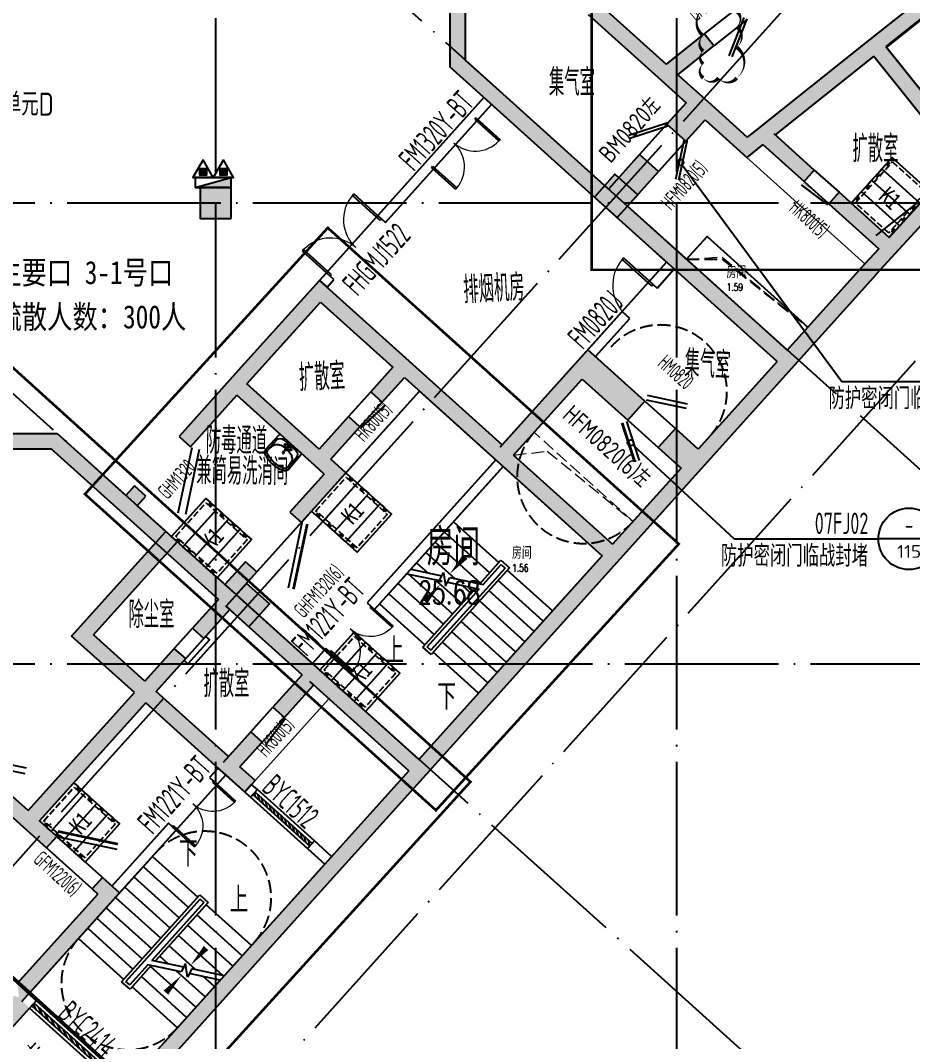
# Model space of a CAD drawing. Extents: x -473190 to 2138458, y -81875 to 2633646.
# Drawn here: x 609875 to 627297, y 46572 to 66507 of the extents above; entities that cross this region are included whole.
import ezdxf
from ezdxf.enums import TextEntityAlignment as Align

# ---------------------------------------------------------------- set-up
doc = ezdxf.new("R2010")
doc.units = 0
doc.header["$LTSCALE"] = 1000
for name, pattern in [('__DASH', [0.35, 0.25, -0.1]), ('DASH', [0.35, 0.25, -0.1]), ('DOTE', [2.42, 2, -0.2, 0.02, -0.2])]:
    doc.linetypes.add(name, pattern=pattern)
for name, color, linetype in [('A$C3E7A1D62$0$RF-JSK', 9, 'Continuous'), ('A-COLUMN', 2, 'Continuous'), ('A-DIM_SYMB', 3, 'Continuous'), ('A-PUB_HATCH', 8, 'Continuous'), ('A-PUB_TEXT', 7, 'Continuous'), ('A-STAIR', 3, 'Continuous'), ('A-WALL', 2, 'Continuous'), ('DIM_IDEN', 3, 'Continuous'), ('DOOR_FIRE', 4, 'Continuous'), ('DOOR_FIRE_TEXT', 7, 'Continuous'), ('DOTE', 1, 'DOTE'), ('PUB_HATCH', 8, 'Continuous'), ('PUB_TEXT', 7, 'Continuous'), ('RF-JSK', 9, 'Continuous'), ('RF-KTK', 210, 'Continuous'), ('RF-M', 4, 'Continuous'), ('RF-MBH', 11, 'Continuous'), ('RF-QT', 30, 'Continuous'), ('SPACE', 7, 'Continuous'), ('STAIR', 2, 'Continuous'), ('W-EQUIP_消火栓', 7, 'Continuous'), ('W-EQUIP_灭火器', 7, 'Continuous'), ('WINDOW', 4, 'Continuous'), ('图层1', 7, 'Continuous'), ('索引线', 252, 'Continuous')]:
    doc.layers.add(name, color=color, linetype=linetype)
doc.layers.add('DIM_MODI', color=6, linetype='Continuous', plot=False)
doc.layers.add('HOLE', color=52, linetype='Continuous', lineweight=15)
doc.layers.add('RF-WZ', color=110, linetype='Continuous', lineweight=0)
doc.styles.add('8B2_02', font='tssdeng.shx', dxfattribs={"width": 0.6, "bigfont": 'TSSDCHN.shx'})
doc.styles.add('_TCH_DIM', font='SIMPLEX', dxfattribs={"bigfont": 'GBCBIG'})
doc.styles.add('_TCH_SPACE', font='SIMPLEX', dxfattribs={"height": 5, "bigfont": 'GBCBIG'})
doc.styles.add('_TCH_WINDOW', font='tssdeng.shx', dxfattribs={"width": 0.8, "height": 3.5, "bigfont": 'tssdchn.shx'})
doc.styles.add('TYDG_01', font='', dxfattribs={"width": 0.8})
doc.styles.add('TYDG_02', font='TSSDENG', dxfattribs={"width": 0.8, "bigfont": 'TSSDCHN'})
doc.styles.get('TYDG_01').set_extended_font_data('SimSun')

# ---------------------------------------------------------------- blocks, each defined once
blk = doc.blocks.new('A$C4F5A101F')
at = {"layer": 'DOTE', "color": 16, "linetype": 'DOTE', "ltscale": 1.5}
for p, q in [((-115989.7, 16373.7), (-115989.7, -213765.2)), ((-106989.7, 16373.7), (-106989.7, -213765.2))]:
    blk.add_line(p, q, dxfattribs=at)
at = {"layer": 'DOTE', "color": 127, "linetype": 'DOTE', "ltscale": 1.5}
for p, q in [((-204013.3, -198812), (-71274.2, -51390.3)), ((-199059.6, -203024.4), (-66443.7, -55739.6)), ((-116895.1, -84512.8), (-93256, -105797.6)), ((-39660.8, -92507.4), (-168489.7, -92507.4)), ((-124088.3, -92501.6), (-100449.2, -113786.4)), ((-129775.9, -98818.4), (-106136.8, -120103.2)), ((-39660.8, -101507.4), (-168489.7, -101507.4))]:
    blk.add_line(p, q, dxfattribs=at)
blk = doc.blocks.new('$DorLib2D$00000002')
for p, q in [((-0.5, 0), (-0.5, 0.4875)), ((-0.475, 0.4875), (-0.5, 0.4875)), ((-0.475, 0), (-0.475, 0.4875)), ((0.475, 0), (0.475, 0.4875)), ((0.475, 0.4875), (0.5, 0.4875)), ((0.5, 0), (0.5, 0.4875)), ((-0.5, 0), (-0.475, 0)), ((0.5, 0), (0.475, 0))]:
    blk.add_line(p, q)
at = {"lineweight": 13}
for centre, start, end in [((-0.4875, 0), 0, 88.53072), ((0.4875, 0), 91.46928, 180)]:
    blk.add_arc(centre, 0.4875, start, end, dxfattribs=at)
blk = doc.blocks.new('A$C31617C59')
at = {"layer": 'DOOR_FIRE'}
ref = blk.add_blockref('$DorLib2D$00000002', (-435, -483), dxfattribs=dict(at, xscale=-1300, yscale=-1300, zscale=100, rotation=47.99999999999827))
ref.add_attrib('A', 'FM1320Y-BT', (-1211, -1063), dxfattribs={"layer": 'DOOR_FIRE_TEXT', "height": 446.2, "rotation": 48, "style": '_TCH_WINDOW', "width": 0.564706})
blk = doc.blocks.new('A$C031B73C8')
at = {"layer": 'HOLE', "linetype": 'DASH'}
for points in [[(168245.2, -97353), (167843.8, -97798.8), (169813, -99571.9), (170214.4, -99126)], [(164869.7, -101176.3), (164468.2, -101622.2), (166400.4, -103361.9), (166801.9, -102916)]]:
    blk.add_lwpolyline(points, close=True, dxfattribs=at)
for points in [[(167843.8, -97798.8), (168539, -97754.2), (170214.4, -99126)], [(164468.2, -101622.2), (165126.5, -101544.2), (166801.9, -102916)]]:
    blk.add_lwpolyline(points, dxfattribs=at)
at = {"layer": 'SPACE', "style": '_TCH_SPACE'}
for p in [(168626, -98168.2), (164436.7, -103648.5)]:
    blk.add_text('房间', height=241.13, dxfattribs=at).set_placement(p)
at = {"layer": 'SPACE', "style": '_TCH_SPACE', "width": 0.705882}
for s, p in [('1.59', (168631.4, -98417.6)), ('1.56', (164442.1, -103897.9))]:
    blk.add_text(s, height=148.75, dxfattribs=at).set_placement(p)
blk = doc.blocks.new('$TwtSys$00000434')
for p, q in [((-0.5, 0.5), (-0.5, -0.5)), ((-0.5, -0.5), (0.5, 0.5)), ((0.5, 0.5), (-0.5, 0.5)), ((0.5, -0.5), (0.5, 0.5)), ((-0.5, -0.5), (0.5, -0.5))]:
    blk.add_line(p, q)
blk.add_solid([(0.5, -0.5), (0.5, 0.5), (-0.5, -0.5)])
blk = doc.blocks.new('$TwtSys$00000546')
h = blk.add_hatch()
h.set_pattern_fill('ANSI31', color=256, scale=200, style=0)
h.set_pattern_definition([(45, (-38543.802, -6670.83), (-17.67767, 17.67767), [])])
h.paths.add_polyline_path([(-65, 174), (65, 174), (65, 44), (-65, 44)])
for points in [[(0, 344), (-198, 0), (198, 0)], [(-65, 174), (65, 174), (65, 44), (-65, 44)]]:
    blk.add_lwpolyline(points, close=True)
blk = doc.blocks.new('RFJSK1')
at = {"layer": 'RF-JSK'}
for p, q in [((220418, 104411), (220418, 104351)), ((221398, 104411), (221398, 104351)), ((220418, 104111), (220418, 104051)), ((221398, 104111), (221398, 104051)), ((220418, 103811), (220418, 103751)), ((221398, 103811), (221398, 103751)), ((220418, 103511), (220418, 103451)), ((221398, 103511), (221398, 103451))]:
    blk.add_line(p, q, dxfattribs=at)
for points in [[(220408, 104531), (221408, 104531), (221408, 103331), (220408, 103331), (220408, 104531)], [(220408, 104411), (220408, 104531), (221408, 104531), (221408, 104411)], [(220408, 104411), (220448, 104411), (220448, 104351), (220408, 104351)], [(221408, 104351), (221408, 104231), (220408, 104231), (220408, 104351)], [(221408, 104411), (221368, 104411), (221368, 104351), (221408, 104351)], [(220408, 104111), (220408, 104231), (221408, 104231), (221408, 104111)], [(220408, 104111), (220448, 104111), (220448, 104051), (220408, 104051)], [(221408, 104111), (221368, 104111), (221368, 104051), (221408, 104051)], [(221408, 104051), (221408, 103931), (220408, 103931), (220408, 104051)], [(220408, 103811), (220408, 103931), (221408, 103931), (221408, 103811)], [(220408, 103811), (220448, 103811), (220448, 103751), (220408, 103751)], [(221408, 103751), (221408, 103631), (220408, 103631), (220408, 103751)], [(221408, 103811), (221368, 103811), (221368, 103751), (221408, 103751)], [(220408, 103511), (220408, 103631), (221408, 103631), (221408, 103511)], [(220408, 103511), (220448, 103511), (220448, 103451), (220408, 103451)], [(221408, 103511), (221368, 103511), (221368, 103451), (221408, 103451)], [(221408, 103451), (221408, 103331), (220408, 103331), (220408, 103451)]]:
    blk.add_lwpolyline(points, dxfattribs=at)
at = {"layer": 'RF-JSK', "linetype": '__DASH', "ltscale": 0.5}
blk.add_lwpolyline([(220468, 104471), (221348, 104471), (221348, 103391), (220468, 103391)], close=True, dxfattribs=at)
at = {"layer": 'RF-JSK', "color": 110, "style": 'TYDG_01', "width": 0.8}
blk.add_text('K1', height=339.9, dxfattribs=at).set_placement((220727, 103744))
blk = doc.blocks.new('$DorLib2D$00000179')
at = {"color": 0}
for p, q in [((-0.54, 0.169), (0.326, 0.669)), ((-0.5, 0.1), (0.366, 0.6))]:
    blk.add_line(p, q, dxfattribs=at)
blk = doc.blocks.new('$DorLib2D$00000192')
at = {"color": 0}
blk.add_line((-0.5, 0.125), (0.366, 0.625), dxfattribs=at)
at = {"color": 0, "const_width": 0.0417}
blk.add_lwpolyline([(-0.542, 0.197), (0.324, 0.697)], dxfattribs=at)
blk = doc.blocks.new('$DorLib2D$00000180')
at = {"color": 0}
for p, q in [((-0.557, 0.242), (0.309, 0.742)), ((-0.5, 0.143), (0.366, 0.643))]:
    blk.add_line(p, q, dxfattribs=at)
blk = doc.blocks.new('$DorLib2D$00000249')
at = {"color": 0}
for points, const_width in [([(-0.504, 0.274), (0.492, 0.361)], 0.06), ([(-0.5, 0.2), (-0.254, 0.221)], 0.01), ([(-0.156, 0.23), (0.13, 0.255)], 0.01), ([(0.207, 0.262), (0.496, 0.287)], 0.01)]:
    blk.add_lwpolyline(points, dxfattribs=dict(at, const_width=const_width))
blk = doc.blocks.new('$DorLib2D$00000001')
for p, q in [((0.45, 0.975), (0.5, 0.975)), ((0.45, 0), (0.45, 0.975)), ((0.5, 0), (0.5, 0.975)), ((0.5, 0), (0.45, 0))]:
    blk.add_line(p, q)
at = {"lineweight": 13}
blk.add_arc((0.475, 0), 0.975, 91.4693, 180, dxfattribs=at)
blk = doc.blocks.new('$WINLIB2D$00000039')
at = {"color": 0}
for points in [[(-0.5, 0.5), (-0.5, -0.5)], [(0.5, 0.5), (-0.5, 0.5)], [(0.5, -0.5), (0.5, 0.5)], [(-0.5, 0.1667), (0.5, 0.1667)], [(-0.3839, -0.1667), (-0.448, 0.1667)], [(-0.3159, -0.1667), (-0.38, 0.1667)], [(-0.2479, -0.1667), (-0.312, 0.1667)], [(-0.1799, -0.1667), (-0.244, 0.1667)], [(-0.1119, -0.1667), (-0.176, 0.1667)], [(-0.0439, -0.1667), (-0.108, 0.1667)], [(0.0241, -0.1667), (-0.04, 0.1667)], [(0.0921, -0.1667), (0.028, 0.1667)], [(0.16, -0.1667), (0.0959, 0.1667)], [(0.228, -0.1667), (0.1639, 0.1667)], [(0.296, -0.1667), (0.2319, 0.1667)], [(0.364, -0.1667), (0.2999, 0.1667)], [(0.432, -0.1667), (0.3679, 0.1667)], [(0.5, -0.1667), (0.4359, 0.1667)], [(-0.4519, -0.1667), (-0.5, 0.0836)], [(-0.5, -0.1667), (0.5, -0.1667)], [(0.5, -0.5), (-0.5, -0.5)]]:
    blk.add_lwpolyline(points, dxfattribs=at)
blk = doc.blocks.new('$DorLib2D$00000196')
at = {"color": 0}
for p, q in [((-0.5, 0.357), (0.366, 0.857)), ((-0.557, -0.456), (0.309, -0.956)), ((-0.5, -0.357), (0.366, -0.857))]:
    blk.add_line(p, q, dxfattribs=at)
at = {"color": 0, "const_width": 0.0714}
blk.add_lwpolyline([(-0.557, 0.456), (0.309, 0.956)], dxfattribs=at)
blk = doc.blocks.new('$DorLib2D$00000202')
at = {"color": 0}
for p, q in [((-0.5, 0.25), (0.366, 0.75)), ((-0.54, -0.319), (0.326, -0.819)), ((-0.5, -0.25), (0.366, -0.75))]:
    blk.add_line(p, q, dxfattribs=at)
at = {"color": 0, "const_width": 0.05}
blk.add_lwpolyline([(-0.54, 0.319), (0.326, 0.819)], dxfattribs=at)
blk = doc.blocks.new('A$C3E7A1D62$0$$lvtry$00000183')
at = {"color": 0}
for p, q in [((-257, -130), (-257, -384)), ((-202, -191), (-176, -170)), ((157, -30), (-157, -30)), ((-133, -150), (-38, -131)), ((-71, -67), (-30, -63)), ((-71, -102), (-27, -110)), ((-18, -119), (-12, -160)), ((18, -119), (13, -160)), ((71, -102), (27, -110)), ((71, -67), (30, -63)), ((133, -150), (38, -131)), ((202, -191), (176, -170)), ((257, -130), (257, -383)), ((-257, -383), (-235, -242)), ((257, -383), (235, -242))]:
    blk.add_line(p, q, dxfattribs=at)
blk.add_lwpolyline([(277, 0), (-277, 0, 0.406045), (-287, -10), (-298, -393, 0.323666), (-232, -489, 0.175654), (232, -489, 0.323062), (298, -392), (287, -10, 0.406045)], format="xyb", close=True, dxfattribs=at)
at = {"color": 0, "lineweight": 13}
for centre, radius in [((-71, -85), 12.6), ((71, -85), 12.6), ((-1, -221), 11.6)]:
    blk.add_circle(centre, radius, dxfattribs=at)
at = {"color": 0}
for centre, radius in [((0, -86), 9.88), ((-1, -221), 17.6)]:
    blk.add_circle(centre, radius, dxfattribs=at)
for centre, radius, start, end in [((-157, -130), 100, 90, 180), ((-139, -268), 100, 128.937, 164.8987), ((-113, -248), 100, 101.0337, 128.937), ((-71, -85), 17.6, 90, 270), ((0, -328), 200, 94.8989, 101.0337), ((0, -362), 300, 84.3229, 95.6771), ((-28, -120), 10, 8.2472, 79.7858), ((0, -160), 12.5, 180, 0), ((0, -328), 200, 78.9663, 85.101), ((28, -120), 10, 100.2142, 171.7528), ((71, -85), 17.6, 270, 90), ((113, -248), 100, 51.063, 78.9663), ((157, -130), 100, 0, 90), ((139, -268), 100, 15.1013, 51.063), ((-187, -384), 70, 180, 250.8357), ((187, -383), 70, 289.2938, 0), ((-1, 152), 637, 250.8357, 289.2938)]:
    blk.add_arc(centre, radius, start, end, dxfattribs=at)
for p in [(0, -86), (-1, -221)]:
    blk.add_point(p, dxfattribs=at)
blk = doc.blocks.new('rfk')
at = {"layer": 'A-PUB_HATCH'}
blk.add_hatch(color=256, dxfattribs=at).paths.add_polyline_path([(493341, -757460.2), (493497.8, -757560.2), (495038.6, -757560.2), (495153.7, -757260.2), (493431, -757260.2)])
at = {"layer": 'PUB_HATCH'}
for points in [[(514419, -746993.6), (514239.3, -747008.8), (511032.1, -749563), (511156.7, -749719.4), (511336.3, -749704.2), (514543.6, -747150.1)], [(503123.2, -747484.7), (502823.2, -747484.7), (502823.2, -750104), (503123.2, -749970.4)], [(505823.2, -748948.9), (505523.2, -749082.5), (506947.6, -750365), (507089.7, -750223.8), (507047.7, -750051.5)], [(507273.7, -750255), (507977.7, -749694.4), (507790.8, -749459.7), (507047.7, -750051.5), (507089.7, -750223.8)], [(511156.7, -749719.4), (511032.1, -749563), (508709.1, -751412.9), (509173.1, -751426.9), (511101.6, -749891.1)], [(511156.7, -749719.4), (511101.6, -749891.1), (512745.9, -751955.8), (512921.8, -751923.1), (512965.6, -751750.1), (511336.3, -749704.2)], [(503599.7, -750803.1), (503800.4, -750580.2), (503123.2, -749970.4), (502823.2, -750104)], [(507089.7, -750223.8), (506947.6, -750365), (507434.5, -750803.4), (507699.6, -750907.5), (507858.1, -750781.2), (507273.7, -750255)], [(506049.6, -752740), (505918.4, -752487.2), (503800.4, -750580.2), (503599.7, -750803.1), (505940.6, -752910.9)], [(507434.5, -750803.4), (507059.9, -751219.4), (507431.5, -751554), (507806, -751138), (507699.6, -750907.5)], [(507699.6, -750907.5), (507806, -751138), (508617.9, -751869), (508629.8, -751476), (507858.1, -750781.2)], [(508888.6, -751493.8), (508709.1, -751412.9), (508629.8, -751476), (508617.9, -751869), (508935.2, -751616.4)], [(509173.1, -751426.9), (508709.1, -751412.9), (508888.6, -751493.8), (509154.5, -751410.2)], [(508935.2, -751616.4), (509737.8, -752339.1), (509938.5, -752116.2), (509154.5, -751410.2), (508888.6, -751493.8)], [(506289.9, -752821.8), (506896.2, -752148.5), (506524.6, -751813.9), (505918.4, -752487.2), (506049.6, -752740)], [(512921.8, -751923.1), (512745.9, -751955.8), (511399.1, -753431.3), (511342.3, -753582.5), (511519.6, -753744.3), (513053.8, -752063.4)], [(511399.1, -753431.3), (510421.6, -752551.1), (510220.8, -752774), (511196.9, -753652.9), (511342.3, -753582.5)], [(507278.2, -754115.3), (507479, -753892.4), (506289.9, -752821.8), (506049.6, -752740), (505940.6, -752910.9)], [(511342.3, -753582.5), (511196.9, -753652.9), (510927.2, -753948.3), (511149.5, -754149.8), (511148.8, -754150.6), (511519.6, -753744.3)], [(509351.6, -755847.7), (509411.1, -755632.1), (507479, -753892.4), (507278.2, -754115.3), (509210.4, -755855.1)], [(511149.5, -754149.8), (510927.2, -753948.3), (509411.1, -755632.1), (509351.6, -755847.7), (509433.4, -756055.8), (511150.2, -754149.1)], [(498718.7, -756298.7), (498859.9, -756291.3), (500298.6, -754693.5), (500276.4, -754269.9), (498637, -756090.6)], [(500276.4, -754269.9), (500298.6, -754693.5), (501710.5, -755964.9), (501862.2, -756020.7), (502022.8, -755842.3)], [(503925.2, -757689.8), (504066.4, -757682.4), (505404.7, -756196.1), (505516.3, -755623.8), (503843.5, -757481.7)], [(505404.7, -756196.1), (506296.4, -756999.1), (506631, -756627.5), (505516.3, -755623.8)], [(501862.2, -756020.7), (501933.5, -756165.6), (503865.7, -757905.4), (503925.2, -757689.8), (503843.5, -757481.7), (502022.8, -755842.3)], [(509351.6, -755847.7), (509210.4, -755855.1), (507671.4, -757564.3), (507600.7, -757792.2), (507794, -757876.5), (509433.4, -756055.8)], [(498637, -756090.6), (497532.9, -757316.8), (497755.9, -757517.5), (498659.2, -756514.2), (498718.7, -756298.7)], [(501710.5, -755964.9), (501275.6, -756447.9), (501498.6, -756648.7), (501933.5, -756165.6), (501862.2, -756020.7)], [(500343.2, -757707.6), (500271.9, -757562.7), (498859.9, -756291.3), (498718.7, -756298.7), (498659.2, -756514.2), (500182.6, -757886)], [(500494.9, -757763.4), (501063.6, -757131.7), (500840.7, -756931), (500271.9, -757562.7), (500343.2, -757707.6)], [(496577.5, -758676.8), (496495.8, -758468.6), (495153.7, -757260.2), (495038.6, -757560.2), (496518, -758892.3)], [(507671.4, -757564.3), (507225.5, -757162.8), (506891, -757534.4), (507336.8, -757935.9), (507600.7, -757792.2)], [(500368.4, -758053.3), (500792.1, -758031), (500494.9, -757763.4), (500343.2, -757707.6), (500182.6, -757886)], [(503925.2, -757689.8), (503865.7, -757905.4), (505797.8, -759645.1), (505939.1, -759637.7), (505998.6, -759422.2), (504066.4, -757682.4)], [(507600.7, -757792.2), (507336.8, -757935.9), (505998.6, -759422.2), (505939.1, -759637.7), (506020.8, -759845.9), (507794, -757876.5)], [(500368.4, -758053.3), (499699.3, -758796.4), (499922.2, -758997.1), (500792.1, -758031)], [(496718.7, -758669.4), (496886, -758483.6), (496663.1, -758282.8), (496495.8, -758468.6), (496577.5, -758676.8)], [(498479.9, -760524.3), (498613.7, -760375.7), (496718.7, -758669.4), (496577.5, -758676.8), (496518, -758892.3), (498301.5, -760498.2)], [(495436, -761214.9), (495859.7, -761192.7), (497499, -759372), (497276.1, -759171.2)], [(505939.1, -759637.7), (505797.8, -759645.1), (502218, -763620.9), (502158.5, -763836.5), (502240.2, -764044.6), (506020.8, -759845.9)], [(498650.9, -760409.1), (499052.4, -759963.2), (498829.4, -759762.5), (498428, -760208.4), (498521.6, -760373.4)], [(498521.6, -760373.4), (498428, -760208.4), (498613.7, -760375.7), (498479.9, -760524.3), (498524.5, -760699), (498450.2, -760632.1)], [(498301.5, -760498.2), (497795.6, -761060.1), (498018.6, -761260.8), (498524.5, -760699), (498479.9, -760524.3)], [(500088.1, -762026.1), (500248.7, -761847.7), (498650.9, -760409.1), (498521.6, -760373.4), (498450.2, -760632.1), (499936.4, -761970.3)], [(496874, -762307.8), (496862.9, -762096), (495859.7, -761192.7), (495436, -761214.9), (496662.2, -762318.9)], [(497085.8, -762296.7), (497663.9, -761654.7), (497441, -761454), (496862.9, -762096), (496874, -762307.8)], [(500085.1, -762104.1), (500285.8, -761881.2), (500248.7, -761847.7), (500088.1, -762026.1), (500159.4, -762171.1)], [(502158.5, -763836.5), (502218, -763620.9), (500285.8, -761881.2), (500085.1, -762104.1), (502017.3, -763843.9)], [(499936.4, -761970.3), (499367.7, -762602), (499590.6, -762802.7), (500159.4, -762171.1), (500088.1, -762026.1)], [(498520, -763991.8), (498497.8, -763568.1), (497085.8, -762296.7), (496874, -762307.8), (496885.1, -762519.7)], [(494632.4, -764797.4), (494810.8, -764823.4), (496885.1, -762519.7), (496874, -762307.8), (496662.2, -762318.9), (494587.9, -764622.7)], [(498720.8, -763768.8), (499155.7, -763285.8), (498932.8, -763085), (498397.4, -763679.5), (498575.8, -763840.1)], [(498497.8, -763568.1), (498520, -763991.8), (498575.8, -763840.1), (498397.4, -763679.5)], [(499018, -764036.5), (498720.8, -763768.8), (498575.8, -763840.1), (498520, -763991.8), (498817.3, -764259.4)], [(502158.5, -763836.5), (502017.3, -763843.9), (500377.9, -765664.6), (500600.8, -765865.3), (502240.2, -764044.6)], [(494587.9, -764622.7), (494290.6, -764355), (494089.9, -764578), (494498.6, -764946), (494632.4, -764797.4)], [(494498.6, -764946), (494944.5, -765347.5), (495145.2, -765124.5), (494810.8, -764823.4), (494632.4, -764797.4)], [(496396.6, -770086.3), (496619.5, -770287), (500600.8, -765865.3), (500377.9, -765664.6)], [(496371.4, -766228.6), (496037, -765927.5), (495836.2, -766150.4), (495947.7, -766250.8)], [(494406.8, -768261.1), (494464.4, -768346.6), (496371.4, -766228.6), (495947.7, -766250.8), (494375.3, -767997.2)], [(494174.5, -768220.1), (493773, -768666), (494144.6, -769000.6), (494613, -768480.4), (494406.8, -768261.1)]]:
    blk.add_hatch(color=256, dxfattribs=at).paths.add_polyline_path(points)
at = {"color": 2}
for points in [[(503843.5, -757481.7), (503810, -757518.8), (507055.3, -753914.6), (503488.2, -750702.8), (500276.4, -754269.9), (503843.5, -757481.7)], [(507441.9, -753859.1), (507843.4, -753413.2), (509812.6, -755186.2), (509411.2, -755632.1), (507441.9, -753859.1)], [(498445.7, -763924.8), (500377.9, -765664.6), (496530.4, -769937.7), (494598.2, -768197.9), (498445.7, -763924.8)]]:
    blk.add_lwpolyline(points, dxfattribs=at)
at = {"color": 2, "linetype": 'DASH'}
blk.add_lwpolyline([(507441.9, -753859.1), (508137.2, -753859.1), (509812.6, -755186.2)], dxfattribs=at)
at = {"color": 2, "elevation": -650}
blk.add_lwpolyline([(498650.9, -760409.1), (502230.7, -756433.3), (505797.8, -759645.1), (502218, -763620.9), (498650.9, -760409.1)], dxfattribs=at)
at = {"color": 4}
blk.add_lwpolyline([(500792.1, -758031), (502230.7, -756433.3)], dxfattribs=at)
at = {"layer": 'A-DIM_SYMB'}
for points in [[(502827.5, -762010, 0, 0, 0), (504848.3, -759765.7, 0, 0, 0), (503845, -758862.4, 0, 0, 0), (502817.9, -760003.1, 0, 120, 0), (503119, -759668.7, 0, 0, 0)], [(501824.2, -761106.7, 0, 0, 0), (502637.2, -760203.7, 0, 120, 0), (502336.1, -760538.2, 0, 0, 0)], [(497568.6, -765833.1, 0, 0, 0), (495547.8, -768077.4, 0, 0, 0), (496551, -768980.7, 0, 0, 0), (497578.2, -767840, 0, 120, 0), (497277, -768174.4, 0, 0, 0)], [(498571.8, -766736.4, 0, 0, 0), (497758.8, -767639.3, 0, 120, 0), (498059.9, -767304.9, 0, 0, 0)]]:
    blk.add_lwpolyline(points, format="xyseb", dxfattribs=at)
at = {"layer": 'A-STAIR'}
for p, q in [((512480.2, -748813), (511345.9, -749716.3)), ((511345.9, -749716.3), (512965.6, -751750.1)), ((503865.7, -757905.4), (502895.4, -758982.9)), ((505797.8, -759645.1), (503865.7, -757905.4)), ((502060.3, -759910.5), (502895.4, -758982.9)), ((502895.4, -758982.9), (503779.8, -759779.2)), ((502895.4, -758982.9), (503779.8, -759779.2)), ((502714.8, -759183.6), (503599.1, -759979.8)), ((502534.1, -759384.2), (503418.4, -760180.5)), ((502353.4, -759584.9), (502917.3, -760092.6)), ((504827.6, -760722.7), (505797.8, -759645.1)), ((502172.8, -759785.5), (502389.1, -759980.4)), ((503898.7, -759886.3), (502453.3, -761491.5)), ((503898.7, -759886.3), (502453.3, -761491.5)), ((503983.4, -759881.8), (502457.8, -761576.2)), ((503404.3, -760196.1), (503819.9, -759734.6)), ((503472.1, -760210.6), (503824.4, -759819.3)), ((503472.1, -760210.6), (503824.4, -759819.3)), ((503819.9, -759734.6), (503983.4, -759881.8)), ((503824.4, -759819.3), (503898.7, -759886.3)), ((503824.4, -759819.3), (503898.7, -759886.3)), ((501450.1, -760588.1), (501983, -759996.3)), ((501983, -759996.3), (502616.2, -760130.9)), ((502009.6, -760001.9), (502876.4, -760782.4)), ((502060.3, -759910.5), (502663.2, -760038.6)), ((502616.2, -760130.9), (502697.2, -759971.9)), ((502697.2, -759971.9), (502734.6, -760238.2)), ((502734.6, -760238.2), (502819.4, -760071.8)), ((502819.4, -760071.8), (503472.1, -760210.6)), ((504827.6, -760722.7), (503943.3, -759926.4)), ((503943.3, -759926.4), (504827.6, -760722.7)), ((501811.4, -760186.8), (502695.8, -760983.1)), ((502294.3, -761429), (503327.1, -760282)), ((502379, -761424.5), (503394.8, -760296.4)), ((502379, -761424.5), (503394.8, -760296.4)), ((502537.8, -760114.2), (503057.1, -760581.8)), ((502772.4, -760164.1), (503394.8, -760296.4)), ((503066, -760226.5), (503237.8, -760381.1)), ((504646.9, -760923.3), (503762.6, -760127.1)), ((501630.8, -760387.5), (502515.1, -761183.7)), ((504466.3, -761124), (503581.9, -760327.7)), ((501450.1, -760588.1), (502334.4, -761384.4)), ((504285.6, -761324.6), (503401.3, -760528.4)), ((504104.9, -761525.3), (503220.6, -760729)), ((504827.6, -760722.7), (503382.3, -762327.9)), ((503924.3, -761725.9), (503039.9, -760929.7)), ((503743.6, -761926.6), (502859.3, -761130.3)), ((502457.8, -761576.2), (502294.3, -761429)), ((502453.3, -761491.5), (502379, -761424.5)), ((502379, -761424.5), (502453.3, -761491.5)), ((503562.9, -762127.2), (502678.6, -761330.9)), ((503382.3, -762327.9), (502497.9, -761531.6)), ((495568.4, -767120.4), (497013.8, -765515.2)), ((497013.8, -765515.2), (497898.1, -766311.4)), ((496833.1, -765715.8), (497717.4, -766512.1)), ((496652.4, -765916.5), (497536.8, -766712.7)), ((496412.6, -767961.2), (497938.3, -766266.9)), ((496471.8, -766117.1), (497356.1, -766913.4)), ((497938.3, -766266.9), (498101.8, -766414.1)), ((496291.1, -766317.8), (497175.4, -767114)), ((496497.4, -767956.8), (497942.7, -766351.6)), ((496497.4, -767956.8), (497942.7, -766351.6)), ((498017, -766418.5), (497001.2, -767546.7)), ((498017, -766418.5), (497001.2, -767546.7)), ((498101.8, -766414.1), (497069, -767561.1)), ((497942.7, -766351.6), (498017, -766418.5)), ((498017, -766418.5), (497942.7, -766351.6)), ((498945.9, -767254.9), (498061.6, -766458.6)), ((496110.4, -766518.4), (496994.8, -767314.7)), ((498765.3, -767455.6), (497880.9, -766659.3)), ((495929.8, -766719.1), (496814.1, -767515.3)), ((498584.6, -767656.2), (497700.3, -766859.9)), ((495749.1, -766919.7), (496633.5, -767716)), ((498386.5, -767841.1), (497519.6, -767060.6)), ((495568.4, -767120.4), (494598.2, -768197.9)), ((495568.4, -767120.4), (496452.8, -767916.6)), ((496452.8, -767916.6), (495568.4, -767120.4)), ((497858.3, -767728.9), (497338.9, -767261.2)), ((498945.9, -767254.9), (498413, -767846.8)), ((497330.1, -767616.6), (497158.3, -767461.9)), ((496923.9, -767632.5), (496571.7, -768023.7)), ((496923.9, -767632.5), (496571.7, -768023.7)), ((496991.7, -767646.9), (496576.1, -768108.4)), ((497576.6, -767771.2), (496923.9, -767632.5)), ((497862, -768458.8), (496977.6, -767662.5)), ((497623.6, -767679), (497001.2, -767546.7)), ((497661.4, -767604.8), (497576.6, -767771.2)), ((497698.9, -767871.2), (497661.4, -767604.8)), ((497681.3, -768659.5), (496796.9, -767863.2)), ((498042.6, -768258.2), (497478.7, -767750.4)), ((497779.9, -767712.2), (497698.9, -767871.2)), ((498335.8, -767932.6), (497732.9, -767804.4)), ((498413, -767846.8), (497779.9, -767712.2)), ((498223.3, -768057.5), (498006.9, -767862.7)), ((496576.1, -768108.4), (496412.6, -767961.2)), ((496571.7, -768023.7), (496497.4, -767956.8)), ((496571.7, -768023.7), (496497.4, -767956.8)), ((497500.6, -768860.1), (496616.3, -768063.8)), ((497500.6, -768860.1), (496616.3, -768063.8)), ((498335.8, -767932.6), (497500.6, -768860.1)), ((494598.2, -768197.9), (496530.4, -769937.7)), ((496530.4, -769937.7), (497500.6, -768860.1))]:
    blk.add_line(p, q, dxfattribs=at)
at = {"layer": 'A-WALL'}
for p, q in [((503488.2, -750702.8), (501413.9, -753006.5)), ((501562.5, -753140.3), (503636.8, -750836.6)), ((501413.9, -753006.5), (501562.5, -753140.3)), ((507055.3, -753914.6), (506720.7, -754286.2)), ((500410.2, -754121.2), (500276.4, -754269.9)), ((500558.8, -754255.1), (500410.2, -754121.2)), ((506869.4, -754420), (507203.9, -754048.4)), ((500276.4, -754269.9), (500425, -754403.7)), ((500425, -754403.7), (500558.8, -754255.1)), ((506720.7, -754286.2), (506869.4, -754420)), ((506185.4, -754880.7), (505516.3, -755623.8)), ((506334, -755014.5), (506185.4, -754880.7)), ((505664.9, -755757.7), (506334, -755014.5)), ((503717, -757771.5), (501204.2, -760562.4)), ((501352.8, -760696.2), (503865.7, -757905.4)), ((501204.2, -760562.4), (501352.8, -760696.2)), ((500401.2, -761454.2), (500137.2, -761747.4)), ((500549.8, -761588), (500401.2, -761454.2)), ((500285.8, -761881.2), (500549.8, -761588)), ((498297.1, -763791), (498129.8, -763976.8)), ((498445.7, -763924.8), (498297.1, -763791)), ((498129.8, -763976.8), (498278.4, -764110.6)), ((498278.4, -764110.6), (498445.7, -763924.8)), ((498951.1, -764110.8), (498817.3, -764259.4)), ((498817.3, -764259.4), (498928.8, -764359.8)), ((498928.8, -764359.8), (499062.6, -764211.2)), ((499062.6, -764211.2), (498951.1, -764110.8)), ((497326.8, -764868.6), (496222.8, -766094.8)), ((497475.5, -765002.4), (497326.8, -764868.6)), ((496371.4, -766228.6), (497475.5, -765002.4)), ((500177.3, -765214.8), (500043.5, -765363.5)), ((500511.7, -765516), (500177.3, -765214.8)), ((500043.5, -765363.5), (500377.9, -765664.6)), ((494746.8, -768331.8), (494613, -768480.4))]:
    blk.add_line(p, q, dxfattribs=at)
at = {"layer": 'DIM_MODI'}
blk.add_lwpolyline([(507770.5, -748644, 0, 75, 0.5), (507770.5, -748969, 0, 75, 0.5), (507770.5, -749494, 0, 75, 0.5), (507770.5, -749794, 0, 75, 0.5), (507770.5, -750044, 0, 75, 0.5), (507770.5, -750319.4, 0, 75, 0.5), (508070.5, -750319.4, 0, 75, 0.5), (508422.2, -750319.4, 0, 75, 0.5), (508422.2, -749719.4, 0, 75, 0.5), (508422.2, -749319.4, 0, 75, 0.5), (508422.2, -749019.4, 0, 75, 0.5), (508422.2, -748644.4, 0, 75, 0.5), (508422.2, -748644, 0, 75, 0.5), (508097.2, -748644, 0, 75, 0.5)], format="xyseb", close=True, dxfattribs=at)
at = {"layer": 'DOTE'}
blk.add_line((528991.6, -739179.3), (511137.6, -753397.6), dxfattribs=at)
at = {"layer": 'RF-M'}
for p, q in [((508416.6, -748961.3), (507790.8, -749459.7)), ((508603.5, -749196), (507977.7, -749694.4)), ((507059.9, -751219.4), (506524.6, -751813.9)), ((507431.5, -751554), (506896.2, -752148.5)), ((509938.5, -752116.2), (510421.6, -752551.1)), ((509737.8, -752339.1), (510220.8, -752774)), ((501275.6, -756447.9), (500840.7, -756931)), ((501498.6, -756648.7), (501063.6, -757131.7)), ((506631, -756627.5, 150), (507225.5, -757162.8, 150)), ((506296.4, -756999.1, 150), (506891, -757534.4, 150)), ((498932.8, -763085), (499367.7, -762602)), ((499155.7, -763285.8), (499590.6, -762802.7)), ((496037, -765927.5), (495145.2, -765124.5)), ((495836.2, -766150.4), (494944.5, -765347.5))]:
    blk.add_line(p, q, dxfattribs=at)
at = {"layer": 'RF-M', "lineweight": 15}
for p, q in [((508617.9, -751869), (510928.2, -753949.2)), ((501176.9, -757603.7), (501846, -756860.6)), ((499018, -764036.5), (500456.7, -762438.7, -325))]:
    blk.add_line(p, q, dxfattribs=at)
at = {"layer": 'RF-QT'}
for p, q in [((514239.3, -747008.8), (511032.1, -749563)), ((514543.6, -747150.1), (511336.3, -749704.2)), ((502823.2, -747484.7), (502823.2, -750104)), ((503123.2, -747484.7), (503123.2, -749970.4)), ((505523.2, -749082.5), (506947.6, -750365)), ((505823.2, -748948.9), (507047.7, -750051.5)), ((507790.8, -749459.7), (507047.7, -750051.5)), ((507977.7, -749694.4), (507790.8, -749459.7)), ((507273.7, -750255), (507977.7, -749694.4)), ((511032.1, -749563), (508709.1, -751412.9)), ((511336.3, -749704.2), (512965.6, -751750.1)), ((511101.6, -749891.1), (509173.1, -751426.9)), ((511101.6, -749891.1), (512745.9, -751955.8)), ((503599.7, -750803.1), (502823.2, -750104)), ((503800.4, -750580.2), (503123.2, -749970.4)), ((507273.7, -750255), (507858.1, -750781.2)), ((506947.6, -750365), (507434.5, -750803.4)), ((505918.4, -752487.2), (503800.4, -750580.2)), ((505940.6, -752910.9), (503599.7, -750803.1)), ((507434.5, -750803.4), (507059.9, -751219.4)), ((507858.1, -750781.2), (508629.8, -751476)), ((507059.9, -751219.4), (507431.5, -751554)), ((507431.5, -751554), (507806, -751138)), ((507806, -751138), (508617.9, -751869)), ((508709.1, -751412.9), (508629.8, -751476)), ((508709.1, -751412.9), (508709.1, -751412.9)), ((509173.1, -751426.9), (509154.5, -751410.2)), ((509938.5, -752116.2), (509154.5, -751410.2)), ((508935.2, -751616.4), (508617.9, -751869)), ((508935.2, -751616.4), (509737.8, -752339.1)), ((506524.6, -751813.9), (505918.4, -752487.2)), ((506896.2, -752148.5), (506524.6, -751813.9)), ((509737.8, -752339.1), (509938.5, -752116.2)), ((512745.9, -751955.8), (511399.1, -753431.3)), ((513053.8, -752063.4), (511519.6, -753744.3)), ((506289.9, -752821.8), (506896.2, -752148.5)), ((510421.6, -752551.1), (510220.8, -752774)), ((511399.1, -753431.3), (510421.6, -752551.1)), ((507278.2, -754115.3), (505940.6, -752910.9)), ((507479, -753892.4), (506289.9, -752821.8)), ((510220.8, -752774), (511196.9, -753652.9)), ((511196.9, -753652.9), (510927.2, -753948.3)), ((509411.1, -755632.1), (507479, -753892.4)), ((511519.6, -753744.3), (511148.8, -754150.6)), ((509210.4, -755855.1), (507278.2, -754115.3)), ((510927.2, -753948.3), (509411.1, -755632.1)), ((498637, -756090.6), (500276.4, -754269.9)), ((500276.4, -754269.9), (502022.8, -755842.3)), ((511150.2, -754149.1), (509433.4, -756055.8)), ((498859.9, -756291.3), (500298.6, -754693.5)), ((500298.6, -754693.5), (501710.5, -755964.9)), ((503843.5, -757481.7), (505516.3, -755623.8)), ((506631, -756627.5), (505516.3, -755623.8)), ((502022.8, -755842.3), (503843.5, -757481.7)), ((509210.4, -755855.1), (507671.4, -757564.3)), ((498637, -756090.6), (497532.9, -757316.8)), ((501710.5, -755964.9), (501275.6, -756447.9)), ((509433.4, -756055.8), (507794, -757876.5)), ((500271.9, -757562.7), (498859.9, -756291.3)), ((501498.6, -756648.7), (501933.5, -756165.6)), ((501933.5, -756165.6), (503865.7, -757905.4)), ((504066.4, -757682.4), (505404.7, -756196.1)), ((505404.7, -756196.1), (506296.4, -756999.1)), ((497755.9, -757517.5), (498659.2, -756514.2)), ((500182.6, -757886), (498659.2, -756514.2)), ((501275.6, -756447.9), (501498.6, -756648.7)), ((506296.4, -756999.1), (506631, -756627.5)), ((500840.7, -756931), (500271.9, -757562.7)), ((501063.6, -757131.7), (500840.7, -756931)), ((493431, -757260.2), (495153.7, -757260.2)), ((496495.8, -758468.6), (495153.7, -757260.2)), ((500494.9, -757763.4), (501063.6, -757131.7)), ((507225.5, -757162.8), (506891, -757534.4)), ((507671.4, -757564.3), (507225.5, -757162.8)), ((497532.9, -757316.8), (497755.9, -757517.5)), ((493497.8, -757560.2), (495038.6, -757560.2)), ((496518, -758892.3), (495038.6, -757560.2)), ((504066.4, -757682.4), (505998.6, -759422.2)), ((506891, -757534.4), (507336.8, -757935.9)), ((500368.4, -758053.3), (500182.6, -757886)), ((500792.1, -758031), (500494.9, -757763.4)), ((503865.7, -757905.4), (505797.8, -759645.1)), ((507794, -757876.5), (506020.8, -759845.9)), ((500368.4, -758053.3), (499699.3, -758796.4)), ((499922.2, -758997.1), (500792.1, -758031)), ((507336.8, -757935.9), (505998.6, -759422.2)), ((496663.1, -758282.8), (496495.8, -758468.6)), ((496886, -758483.6), (496663.1, -758282.8)), ((496718.7, -758669.4), (496886, -758483.6)), ((498613.7, -760375.7), (496718.7, -758669.4)), ((498301.5, -760498.2), (496518, -758892.3)), ((499699.3, -758796.4), (499922.2, -758997.1)), ((495436, -761214.9), (497276.1, -759171.2)), ((497276.1, -759171.2), (497499, -759372)), ((495859.7, -761192.7), (497499, -759372)), ((505797.8, -759645.1), (502218, -763620.9)), ((498829.4, -759762.5), (498428, -760208.4)), ((499052.4, -759963.2), (498829.4, -759762.5)), ((506020.8, -759845.9), (502240.2, -764044.6)), ((498650.9, -760409.1), (499052.4, -759963.2)), ((498428, -760208.4), (498613.7, -760375.7)), ((498301.5, -760498.2), (497795.6, -761060.1)), ((500248.7, -761847.7), (498650.9, -760409.1)), ((498018.6, -761260.8), (498524.5, -760699)), ((498450.2, -760632.1), (498524.5, -760699)), ((499936.4, -761970.3), (498450.2, -760632.1)), ((497795.6, -761060.1), (498018.6, -761260.8)), ((496662.2, -762318.9), (495436, -761214.9)), ((496862.9, -762096), (495859.7, -761192.7)), ((497441, -761454), (496862.9, -762096)), ((497663.9, -761654.7), (497441, -761454)), ((497085.8, -762296.7), (497663.9, -761654.7)), ((500285.8, -761881.2), (500248.7, -761847.7)), ((502218, -763620.9), (500285.8, -761881.2)), ((499936.4, -761970.3), (499367.7, -762602)), ((498497.8, -763568.1), (497085.8, -762296.7)), ((499590.6, -762802.7), (500159.4, -762171.1)), ((502017.3, -763843.9), (500085.1, -762104.1)), ((500085.1, -762104.1), (500159.4, -762171.1)), ((494587.9, -764622.7), (496662.2, -762318.9)), ((494810.8, -764823.4), (496885.1, -762519.7)), ((498520, -763991.8), (496885.1, -762519.7)), ((499367.7, -762602), (499590.6, -762802.7)), ((498932.8, -763085), (498397.4, -763679.5)), ((499155.7, -763285.8), (498932.8, -763085)), ((498720.8, -763768.8), (499155.7, -763285.8)), ((498497.8, -763568.1), (498397.4, -763679.5)), ((499018, -764036.5), (498720.8, -763768.8)), ((502017.3, -763843.9), (500377.9, -765664.6)), ((498817.3, -764259.4), (498520, -763991.8)), ((498520, -763991.8), (498520, -763991.8)), ((498817.3, -764259.4), (499018, -764036.5)), ((502240.2, -764044.6), (500600.8, -765865.3)), ((494587.9, -764622.7), (494290.6, -764355)), ((494089.9, -764578), (494498.6, -764946)), ((495145.2, -765124.5), (494810.8, -764823.4)), ((494498.6, -764946), (494944.5, -765347.5)), ((494944.5, -765347.5), (495145.2, -765124.5)), ((496396.6, -770086.3), (500377.9, -765664.6)), ((496619.5, -770287), (500600.8, -765865.3)), ((496037, -765927.5), (495836.2, -766150.4)), ((496371.4, -766228.6), (496037, -765927.5)), ((494375.3, -767997.2), (495947.7, -766250.8)), ((494464.4, -768346.6), (496371.4, -766228.6)), ((495836.2, -766150.4), (495947.7, -766250.8)), ((494144.6, -769000.6), (494613, -768480.4))]:
    blk.add_line(p, q, dxfattribs=at)
at = {"layer": 'STAIR', "color": 9, "linetype": 'DASH'}
blk.add_arc((498033.4, -766325.6), 1300, 318, 138, dxfattribs=at)
at = {"layer": 'WINDOW', "color": 0}
for p, q in [((497795.6, -761060.1), (497441, -761454)), ((497663.9, -761654.7), (498018.6, -761260.8))]:
    blk.add_line(p, q, dxfattribs=at)
at = {"layer": 'WINDOW', "color": 4}
blk.add_lwpolyline([(497630.5, -761691.9), (498052, -761223.7), (498126.3, -761290.6), (497704.8, -761758.8), (497630.5, -761691.9)], dxfattribs=at)
at = {"layer": 'A$C3E7A1D62$0$RF-JSK', "yscale": -1, "rotation": 137.9247324033375}
blk.add_blockref('A$C3E7A1D62$0$$lvtry$00000183', (499717.2, -757466.3), dxfattribs=at)
at = {"layer": 'DOOR_FIRE'}
ref = blk.add_blockref('$DorLib2D$00000002', (500986.4, -753630.8), dxfattribs=dict(at, xscale=-1500, yscale=-1500, zscale=200, rotation=227.9999999999793))
ref.add_attrib('A', 'FHGMJ1522', (501021, -754598.5), dxfattribs={"layer": 'DOOR_FIRE_TEXT', "height": 446.25, "rotation": 48, "style": '_TCH_WINDOW', "width": 0.564706})
ref = blk.add_blockref('$DorLib2D$00000001', (506527.4, -754650.3), dxfattribs=dict(at, xscale=800, yscale=800, zscale=200, rotation=47.99999999995888))
ref.add_attrib('A', 'FM0820J', (505421.2, -755641.9), dxfattribs={"layer": 'DOOR_FIRE_TEXT', "height": 446.25, "rotation": 48, "style": '_TCH_WINDOW', "width": 0.564706})
ref = blk.add_blockref('$DorLib2D$00000002', (500877, -761075.2), dxfattribs=dict(at, xscale=1200, yscale=-1200, zscale=200, rotation=47.99999999980147))
ref.add_attrib('A', 'FM1221Y-BT', (500026.1, -761632.8), dxfattribs={"layer": 'DOOR_FIRE_TEXT', "height": 446.25, "rotation": 48, "style": '_TCH_WINDOW', "width": 0.564706})
ref = blk.add_blockref('$DorLib2D$00000002', (497802.6, -764489.6), dxfattribs=dict(at, xscale=1200, yscale=-1200, zscale=200, rotation=48.00000000000958))
ref.add_attrib('A', 'FM1221Y-BT', (497020.7, -765109.4), dxfattribs={"layer": 'DOOR_FIRE_TEXT', "height": 446.25, "rotation": 48, "style": '_TCH_WINDOW', "width": 0.564706})
at = {"layer": 'RF-JSK', "linetype": 'ByBlock'}
for p, rotation in [((277719.1, -682069.9), 318.0000000003557), ((430322.5, -992514), 48.00000000007903), ((427587.1, -993011.4), 48.00000000007903), ((430485.4, -995621), 48.00000000007903), ((425010.3, -998563.2), 48.00000000007903)]:
    blk.add_blockref('RFJSK1', p, dxfattribs=dict(at, rotation=rotation))
at = {"layer": 'RF-M'}
ref = blk.add_blockref('$DorLib2D$00000179', (508197.1, -749327.8), dxfattribs=dict(at, xscale=800, yscale=800, zscale=300, rotation=218.5325870243517))
ref.add_attrib('A', 'GM0820', (507627.8, -749230.1), dxfattribs={"layer": 'RF-MBH', "height": 297.5, "rotation": 38.53259, "style": '_TCH_WINDOW', "width": 0.564706})
ref = blk.add_blockref('$DorLib2D$00000202', (506978, -751684), dxfattribs=dict(at, xscale=800, yscale=800, zscale=500, rotation=228.0000000000038))
ref.add_attrib('A', 'HFM0820(5)', (507141.2, -752919.5), dxfattribs={"layer": 'RF-MBH', "height": 297.5, "rotation": 48, "style": '_TCH_WINDOW', "width": 0.564706})
at = {"layer": 'RF-M', "lineweight": 15}
ref = blk.add_blockref('$DorLib2D$00000249', (510079.7, -752445.1), dxfattribs=dict(at, xscale=-650, yscale=-650, zscale=300, rotation=318.000000000082))
ref.add_attrib('A', 'HK800(5)', (509427.3, -752898.7), dxfattribs={"layer": 'RF-MBH', "lineweight": 15, "height": 297.5, "rotation": 318, "style": '_TCH_WINDOW', "width": 0.564706})
at = {"layer": 'RF-M'}
ref = blk.add_blockref('$DorLib2D$00000196', (506761, -757081), dxfattribs=dict(at, xscale=800, yscale=-800, zscale=500, rotation=317.999999999987))
ref.add_attrib('A', 'HFM0820(6)左', (504998.2, -756938.6), dxfattribs={"layer": 'RF-MBH', "height": 350, "rotation": 318, "style": '_TCH_WINDOW', "width": 0.8})
at = {"layer": 'RF-M', "lineweight": 15}
ref = blk.add_blockref('$DorLib2D$00000249', (501169.6, -756789.8), dxfattribs=dict(at, xscale=-650, yscale=650, zscale=300, rotation=227.9999999999941))
ref.add_attrib('A', 'HK800(5)', (501145.8, -757442.2), dxfattribs={"layer": 'RF-MBH', "lineweight": 15, "height": 297.5, "rotation": 48, "style": '_TCH_WINDOW', "width": 0.564706})
at = {"layer": 'RF-M'}
ref = blk.add_blockref('$DorLib2D$00000180', (497209.5, -757900.2), dxfattribs=dict(at, xscale=-1300, yscale=-1300, zscale=300, rotation=47.99999999996754))
ref.add_attrib('A', 'GHM1320', (497312.6, -758562.6), dxfattribs={"layer": 'RF-MBH', "height": 297.5, "rotation": 48, "style": '_TCH_WINDOW', "width": 0.564706})
ref = blk.add_blockref('$DorLib2D$00000192', (499375.8, -759379.8), dxfattribs=dict(at, xscale=1300, yscale=1300, zscale=300, rotation=227.9999999996137))
ref.add_attrib('A', 'GHFM1320(6)', (499969.7, -760879.9), dxfattribs={"layer": 'RF-MBH', "height": 297.5, "rotation": 48, "style": '_TCH_WINDOW', "width": 0.564706})
at = {"layer": 'RF-M', "lineweight": 15}
ref = blk.add_blockref('$DorLib2D$00000249', (499261.7, -762943.9), dxfattribs=dict(at, xscale=-650, yscale=-650, zscale=300, rotation=47.99999999998023))
ref.add_attrib('A', 'HK800(5)', (499237.9, -763596.3), dxfattribs={"layer": 'RF-MBH', "lineweight": 15, "height": 297.5, "rotation": 48, "style": '_TCH_WINDOW', "width": 0.564706})
at = {"layer": 'RF-M'}
ref = blk.add_blockref('$DorLib2D$00000180', (493818.7, -764131.9), dxfattribs=dict(at, xscale=-1000, yscale=-1000, zscale=300, rotation=138))
ref.add_attrib('A', 'GM1020', (493145.8, -764304.7), dxfattribs={"layer": 'RF-MBH', "height": 297.5, "rotation": 318, "style": '_TCH_WINDOW', "width": 0.564706})
ref = blk.add_blockref('$WINLIB2D$00000039', (499553, -764787.3), dxfattribs=dict(at, xscale=-1500, yscale=-200, zscale=200, rotation=138.0000000000014))
ref.add_attrib('A', 'BYC1512', (499126.8, -764213.5), dxfattribs={"layer": 'RF-MBH', "height": 446.25, "rotation": 318, "style": '_TCH_WINDOW', "width": 0.564706})
ref = blk.add_blockref('$DorLib2D$00000192', (495490.7, -765637.5), dxfattribs=dict(at, xscale=-1200, yscale=-1200, zscale=300, rotation=137.9999999999974))
ref.add_attrib('A', 'GFM1220(6)', (494668.8, -765608.8), dxfattribs={"layer": 'RF-MBH', "height": 297.5, "rotation": 318, "style": '_TCH_WINDOW', "width": 0.564706})
ref = blk.add_blockref('$DorLib2D$00000196', (493691.2, -769130.6), dxfattribs=dict(at, xscale=800, yscale=-800, zscale=500, rotation=48.00000000001011))
ref.add_attrib('A', 'HFM0820(6)左', (493567.8, -770892.3), dxfattribs={"layer": 'RF-MBH', "height": 350, "rotation": 48, "style": '_TCH_WINDOW', "width": 0.8})
ref = blk.add_blockref('$WINLIB2D$00000039', (495571.7, -769209), dxfattribs=dict(at, xscale=-2400, yscale=-200, zscale=200, rotation=137.9999999999992))
ref.add_attrib('A', 'BYC2414', (495141.8, -768631.9), dxfattribs={"layer": 'RF-MBH', "height": 446.25, "rotation": 318, "style": '_TCH_WINDOW', "width": 0.564706})
at = {"layer": 'A-PUB_TEXT', "style": '_TCH_DIM'}
for s, p in [('上', (501562.5, -761748.7)), ('下', (502579.7, -762652)), ('下', (497531.5, -765716)), ('上', (498520.8, -766619.3))]:
    blk.add_text(s, height=506.4, dxfattribs=at).set_placement(p)
at = {"layer": 'RF-M', "color": 11, "style": '_TCH_WINDOW'}
for s, height, rotation, width, p in [('BM0820左', 350, 48, 0.8, (505960.2, -752001)), ('HM0820', 297.5, 318, 0.564706, (506860.5, -755923.9))]:
    blk.add_text(s, height=height, rotation=rotation, dxfattribs=dict(at, width=width)).set_placement(p)
at = {"layer": 'RF-WZ', "style": '8B2_02', "width": 0.6}
for s, p in [('集气室', (504757.2, -750666.5)), ('扩散室', (510684.1, -751963.3)), ('除尘室', (496546.3, -761058.3)), ('扩散室', (498010.5, -762408.3))]:
    blk.add_text(s, height=525, dxfattribs=at).set_placement(p)
for s, rotation, p in [('集气室', 357.41623, (507393.3, -756150.5)), ('扩散室', 2.69807, (499886.8, -756435.5)), ('防毒通道', 359.22784, (498052.7, -757653.9)), ('兼简易洗消间', 359.22784, (497866.7, -758245.5))]:
    blk.add_text(s, height=525, rotation=rotation, dxfattribs=at).set_placement(p)
at = {"layer": 'SPACE', "color": 2, "style": '_TCH_SPACE'}
blk.add_text('房间', height=723.4, dxfattribs=at).set_placement((502371.1, -759838.8))
at = {"layer": 'SPACE', "color": 2, "style": '_TCH_SPACE', "width": 0.705882}
blk.add_text('25.68', height=446.25, dxfattribs=at).set_placement((502199.9, -760586.9))
blk = doc.blocks.new('zsgc')
at = {"layer": 'RF-WZ', "style": 'TYDG_02', "width": 0.8}
blk.add_text('抗爆单元D', height=450, rotation=90, dxfattribs=at).set_placement((-225972.6, -182582.4))
blk = doc.blocks.new('_FZH')
blk.add_lwpolyline([(-0.5, -0.5), (0.5, -0.5), (0.5, 0.5), (-0.5, 0.5)], close=True)
at = {"layer": 'PUB_HATCH'}
blk.add_solid([(-0.5, -0.5), (0.5, -0.5), (-0.5, 0.5), (0.5, 0.5)], dxfattribs=at)

msp = doc.modelspace()

# ---------------------------------------------------------------- linework, layer by layer
at = {"layer": 'DIM_IDEN'}
for p, q in [((622798.8, 63688.6), (625913.7, 59459.5)), ((625913.7, 59459.5), (628731.3, 59459.5)), ((621833.4, 58219.4), (623811.8, 56385.3)), ((623811.8, 56385.3), (626629.3, 56385.3)), ((627829.3, 56385.3), (626629.3, 56385.3))]:
    msp.add_line(p, q, dxfattribs=at)
for centre, radius in [((622764.2, 63735.5), 58.2), ((621790.7, 58259), 58.2), ((627229.3, 56385.3), 600)]:
    msp.add_circle(centre, radius, dxfattribs=at)
at = {"layer": 'STAIR', "color": 9, "linetype": 'DASH'}
for centre, start, end in [((622371.9, 59260.8), 318, 138), ((620873, 57596.2), 138, 318), ((613472.4, 49377), 318, 138), ((611973.6, 47712.4), 138, 318)]:
    msp.add_arc(centre, 1300, start, end, dxfattribs=at)
at = {"layer": '图层1', "color": 6, "linetype": 'DASH', "const_width": 50}
for points in [[(621030.6, 84067.9), (644297.4, 84067.9), (644297.4, 61637.6), (621030.6, 61637.6)], [(615876.8, 62457.2), (622730.8, 56285.8), (617989.2, 51088), (611135.2, 57259.4)], [(609222.6, 60184.7), (618663.4, 51642.3), (612726.9, 45117.3), (603286.1, 53659.8)]]:
    msp.add_lwpolyline(points, close=True, dxfattribs=at)

# ---------------------------------------------------------------- block references
at = {"rotation": 270}
msp.add_blockref('zsgc', (791445.2, -161327.1), dxfattribs=at)
for name, p in [('A$C031B73C8', (455037.2, 159642.4)), ('A$C31617C59', (618771.1, 64602.2))]:
    msp.add_blockref(name, p)
at = {"layer": 'A-COLUMN'}
for p, xscale, yscale, zscale, rotation in [((621506, 63081.6), 600.0000000000256, 600.0000000000256, 600.0000000000256, 47.99999999999824), ((613687.2, 62942.4), 600, 600, 600, 90), ((614312.9, 55092.7), 599.9999999999477, 599.9999999999477, 599.9999999999477, 48.00000000000649)]:
    msp.add_blockref('_FZH', p, dxfattribs=dict(at, xscale=xscale, yscale=yscale, zscale=zscale, rotation=rotation))
at = {"layer": 'RF-QT'}
msp.add_blockref('A$C4F5A101F', (729676.9, 155449.8), dxfattribs=at)
at = {"layer": 'W-EQUIP_消火栓', "xscale": 700, "yscale": 200, "zscale": 700}
msp.add_blockref('$TwtSys$00000434', (613640.1, 63342.4), dxfattribs=at)
at = {"layer": 'W-EQUIP_灭火器'}
for p in [(613441.7, 63442.4), (613838.5, 63442.4)]:
    msp.add_blockref('$TwtSys$00000546', p, dxfattribs=at)
at = {"layer": '索引线'}
msp.add_blockref('rfk', (115439, 815702.6), dxfattribs=at)

# ---------------------------------------------------------------- texts
at = {"layer": 'PUB_TEXT', "style": 'TYDG_02'}
for s, width, p in [('防护密闭门临战封堵', 0.8, (625655.4, 58916.9)), ('07FJ02', 0.64, (625386.8, 56479)), ('防护密闭门临战封堵', 0.8, (623553.4, 55842.7))]:
    msp.add_text(s, height=420, dxfattribs=dict(at, width=width)).set_placement(p)
for s, height, width, p, p2 in [('-', 318.1, 0.962963, (627144.5, 56495.7), (627314.2, 56495.7)), ('115', 247.42, 1.238095, (626993.7, 56016.2), (627465, 56016.2))]:
    msp.add_text(s, height=height, dxfattribs=dict(at, width=width)).set_placement(p, p2, align=Align.FIT)
at = {"layer": 'RF-KTK', "color": 110, "linetype": 'DASH', "style": 'TYDG_01', "width": 0.8}
for s, p in [('主要口 3-1号口 ', (609401.3, 61358.6)), ('疏散人数：300人', (609406.6, 60494.3))]:
    msp.add_text(s, height=453.16, dxfattribs=at).set_placement(p)
at = {"layer": 'RF-WZ', "style": '8B2_02', "width": 0.6}
msp.add_text('排烟机房', height=525, rotation=3.06926, dxfattribs=at).set_placement((618536.9, 60978.3))

doc.saveas('drawing.dxf')
